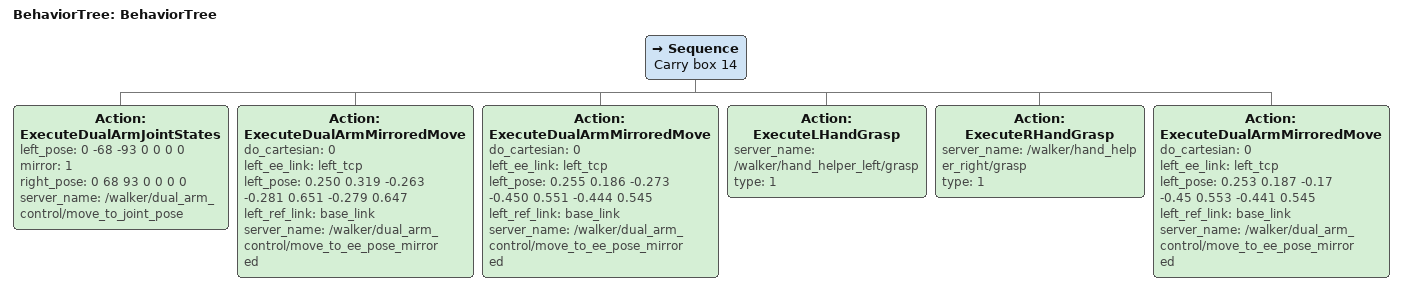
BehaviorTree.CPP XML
<?xml version="1.0"?>
<root main_tree_to_execute="BehaviorTree">
    <BehaviorTree ID="BehaviorTree">
        <Sequence name="Carry box 14">
            <Action ID="ExecuteDualArmJointStates" left_pose="0 -68 -93 0 0 0 0" mirror="1" right_pose="0 68 93 0 0 0 0" server_name="/walker/dual_arm_control/move_to_joint_pose"/>
            <Action ID="ExecuteDualArmMirroredMove" do_cartesian="0" left_ee_link="left_tcp" left_pose="0.250 0.319 -0.263 -0.281 0.651 -0.279 0.647" left_ref_link="base_link" server_name="/walker/dual_arm_control/move_to_ee_pose_mirrored"/>
            <Action ID="ExecuteDualArmMirroredMove" do_cartesian="0" left_ee_link="left_tcp" left_pose="0.255 0.186 -0.273 -0.450 0.551 -0.444 0.545" left_ref_link="base_link" server_name="/walker/dual_arm_control/move_to_ee_pose_mirrored"/>
            <Action ID="ExecuteLHandGrasp" server_name="/walker/hand_helper_left/grasp" type="1"/>
            <Action ID="ExecuteRHandGrasp" server_name="/walker/hand_helper_right/grasp" type="1"/>
            <Action ID="ExecuteDualArmMirroredMove" do_cartesian="0" left_ee_link="left_tcp" left_pose="0.253 0.187 -0.17 -0.45 0.553 -0.441 0.545" left_ref_link="base_link" server_name="/walker/dual_arm_control/move_to_ee_pose_mirrored"/>
        </Sequence>
    </BehaviorTree>
</root>
